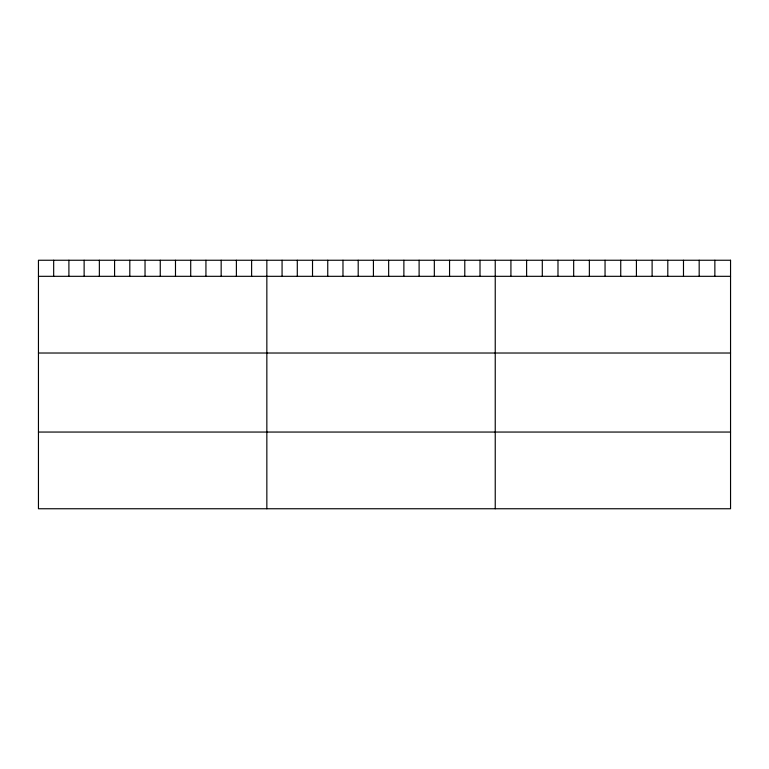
<?xml version="1.0" encoding="UTF-8"?>
<svg xmlns="http://www.w3.org/2000/svg" width="769" height="769" viewBox="0 0 769 769"><rect width="100%" height="100%" fill="white"/><g stroke="black" fill="none" stroke-linecap="round" stroke-linejoin="round"><path stroke-width="1.15" d="M38.45 276.321L730.55 276.321M38.45 353.019L730.55 353.019M38.45 432.053L730.55 432.053M714.862 260.249L714.862 276.321M699.175 260.249L699.175 276.321M683.487 260.249L683.487 276.321M667.8 260.249L667.8 276.321M652.112 260.249L652.112 276.321M636.424 260.249L636.424 276.321M620.737 260.249L620.737 276.321M605.049 260.249L605.049 276.321M589.362 260.249L589.362 276.321M573.674 260.249L573.674 276.321M557.986 260.249L557.986 276.321M542.299 260.249L542.299 276.321M526.611 260.249L526.611 276.321M510.924 260.249L510.924 276.321M495.236 260.249L495.236 508.751M480.01 260.249L480.01 276.321M464.784 260.249L464.784 276.321M449.557 260.249L449.557 276.321M434.331 260.249L434.331 276.321M419.105 260.249L419.105 276.321M403.879 260.249L403.879 276.321M388.653 260.249L388.653 276.321M373.426 260.249L373.426 276.321M358.2 260.249L358.2 276.321M342.974 260.249L342.974 276.321M327.748 260.249L327.748 276.321M312.522 260.249L312.522 276.321M297.295 260.249L297.295 276.321M282.069 260.249L282.069 276.321M266.843 260.249L266.843 508.751M251.617 260.249L251.617 276.321M236.391 260.249L236.391 276.321M221.164 260.249L221.164 276.321M205.938 260.249L205.938 276.321M190.712 260.249L190.712 276.321M175.486 260.249L175.486 276.321M160.26 260.249L160.26 276.321M145.033 260.249L145.033 276.321M129.807 260.249L129.807 276.321M114.581 260.249L114.581 276.321M99.355 260.249L99.355 276.321M84.129 260.249L84.129 276.321M68.902 260.249L68.902 276.321M53.676 260.249L53.676 276.321M730.55 260.249L38.45 260.249L38.45 508.751L730.55 508.751L730.55 260.249"/></g></svg>
